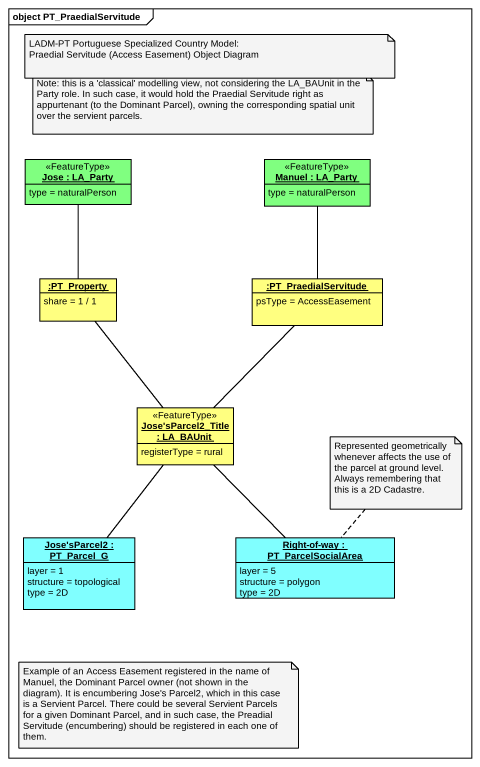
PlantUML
@startuml
mainframe object PT_PraedialServitude
hide circle
hide empty members
object "Jose : LA_Party" as Jose <<FeatureType>> #80FF80 {
  type = naturalPerson
}
object "Manuel : LA_Party" as Manuel <<FeatureType>> #80FF80 {
  type = naturalPerson
}
object ":PT_Property" as PT_Property #FFFF80 {
  share = 1 / 1
}
object ":PT_PraedialServitude" as PT_PraedialServitude #FFFF80 {
  psType = AccessEasement
}
object "Jose'sParcel2_Title : LA_BAUnit" as Jose_sParcel2_Title <<FeatureType>> #FFFF80 {
  registerType = rural
}
object "Jose'sParcel2 : PT_Parcel_G" as Jose_sParcel2 #80FFFF {
  layer = 1
  structure = topological
  type = 2D
}
object "Right-of-way : PT_ParcelSocialArea" as Right_of_way #80FFFF {
  layer = 5
  structure = polygon
  type = 2D
}
Jose -- PT_Property
Manuel -- PT_PraedialServitude
PT_Property -- Jose_sParcel2_Title
PT_PraedialServitude -- Jose_sParcel2_Title
Jose_sParcel2_Title -- Jose_sParcel2
Jose_sParcel2_Title -- Right_of_way
note as N1
  LADM-PT Portuguese Specialized Country Model:
  Praedial Servitude (Access Easement) Object Diagram
end note
note as N2
  Note: this is a 'classical' modelling view, not considering the LA_BAUnit in the Party role. In such case, it would hold the Praedial Servitude right as appurtenant (to the Dominant Parcel), owning the corresponding spatial unit over the servient parcels.
end note
note top of Right_of_way : Represented geometrically whenever affects the use of the parcel at ground level. Always remembering that this is a 2D Cadastre.
note as N4
  Example of an Access Easement registered in the name of Manuel, the Dominant Parcel owner (not shown in the diagram). It is encumbering Jose's Parcel2, which in this case is a Servient Parcel. There could be several Servient Parcels for a given Dominant Parcel, and in such case, the Preadial Servitude (encumbering) should be registered in each one of them.
end note
@enduml
